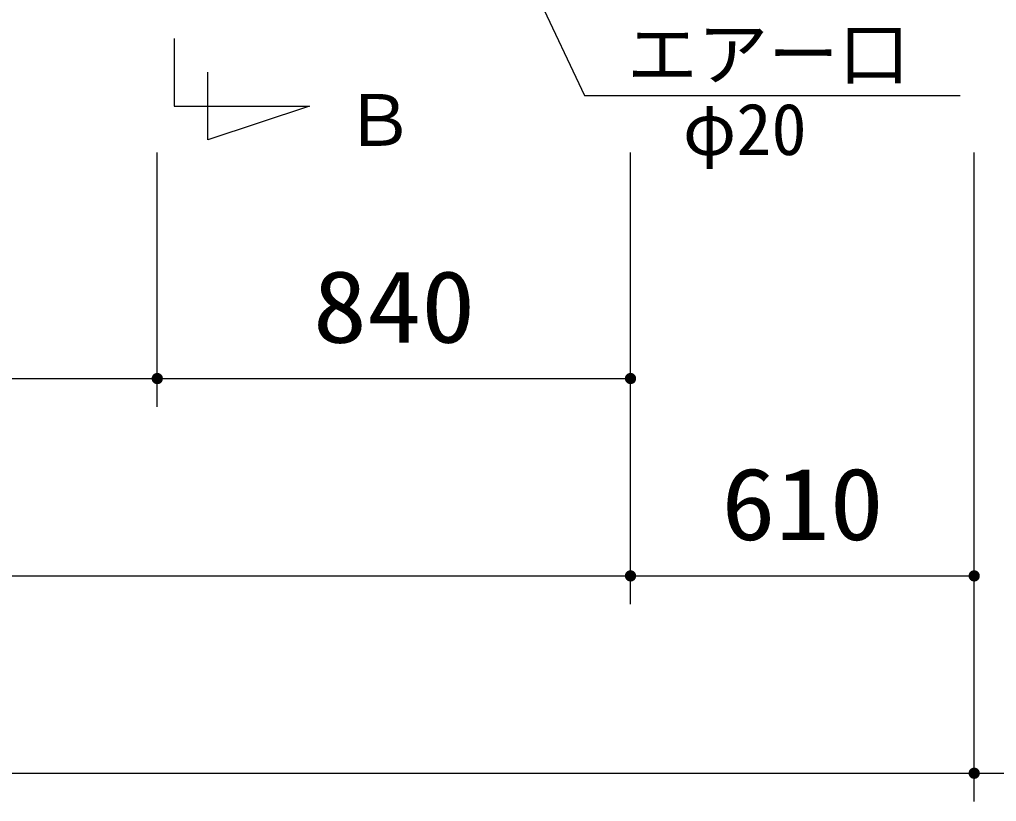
# Model space of a CAD drawing. Units: millimetres, scale not verified. Extents: x -14850 to 14850, y -10500 to 10500.
# Drawn here: x -6310 to -4576, y -1882 to -495 of the extents above; entities that cross this region are included whole.
import ezdxf
from ezdxf.enums import TextEntityAlignment as Align

# ---------------------------------------------------------------- set-up
doc = ezdxf.new("R2010")
doc.units = ezdxf.units.MM
doc.header["$LTSCALE"] = 50
for name, color, linetype, lineweight in [('0-0_製作', 5, 'Continuous', 25), ('0-2_躯体', 3, 'Continuous', 25), ('0-3_機器', 3, 'Continuous', 25)]:
    doc.layers.add(name, color=color, linetype=linetype, lineweight=lineweight)
doc.styles.add('ＭＳ ゴシック', font='')
doc.styles.get('ＭＳ ゴシック').set_extended_font_data('MS Gothic')

msp = doc.modelspace()

# ---------------------------------------------------------------- linework, layer by layer
at = {"layer": '0-0_製作', "color": 2}
for p, q in [((-6065.41, -1181.57), (-6065.41, -730.93)), ((-5225.41, -1531.57), (-5225.41, -730.93)), ((-4615.41, -1881.57), (-4615.41, -730.93)), ((-6835.41, -1131.57), (-6065.41, -1131.57)), ((-6065.41, -1131.57), (-5225.41, -1131.57)), ((-9535.41, -1481.57), (-5225.41, -1481.57)), ((-5225.41, -1481.57), (-4615.41, -1481.57)), ((-9535.41, -1831.57), (-4615.41, -1831.57)), ((-4615.41, -1831.57), (-4475.41, -1831.57))]:
    msp.add_line(p, q, dxfattribs=at)
at = {"layer": '0-0_製作'}
for points in [[(-6073.85, -1126.21), (-6065.41, -1131.57), (-6074.46, -1127.31)], [(-6073.11, -1125.19), (-6065.41, -1131.57), (-6073.85, -1126.21)], [(-6072.25, -1124.28), (-6065.41, -1131.57), (-6073.11, -1125.19)], [(-6071.29, -1123.48), (-6065.41, -1131.57), (-6072.25, -1124.28)], [(-6070.23, -1122.8), (-6065.41, -1131.57), (-6071.29, -1123.48)], [(-6069.09, -1122.27), (-6065.41, -1131.57), (-6070.23, -1122.8)], [(-6067.9, -1121.88), (-6065.41, -1131.57), (-6069.09, -1122.27)], [(-6066.66, -1121.64), (-6065.41, -1131.57), (-6067.9, -1121.88)], [(-6066.66, -1121.64), (-6065.41, -1121.57), (-6065.41, -1131.57)], [(-6065.41, -1121.57), (-6055.41, -1131.57), (-6065.41, -1131.57)], [(-6064.78, -1121.59), (-6055.41, -1131.57), (-6065.41, -1121.57)], [(-6063.54, -1121.74), (-6055.41, -1131.57), (-6064.78, -1121.59)], [(-6062.32, -1122.05), (-6055.41, -1131.57), (-6063.54, -1121.74)], [(-6061.15, -1122.52), (-6055.41, -1131.57), (-6062.32, -1122.05)], [(-6060.05, -1123.12), (-6055.41, -1131.57), (-6061.15, -1122.52)], [(-6059.03, -1123.86), (-6055.41, -1131.57), (-6060.05, -1123.12)], [(-6058.12, -1124.72), (-6055.41, -1131.57), (-6059.03, -1123.86)], [(-6057.32, -1125.69), (-6055.41, -1131.57), (-6058.12, -1124.72)], [(-6056.65, -1126.75), (-6055.41, -1131.57), (-6057.32, -1125.69)], [(-6056.11, -1127.88), (-6055.41, -1131.57), (-6056.65, -1126.75)], [(-5233.85, -1126.21), (-5225.41, -1131.57), (-5234.46, -1127.31)], [(-5233.11, -1125.19), (-5225.41, -1131.57), (-5233.85, -1126.21)], [(-5232.25, -1124.28), (-5225.41, -1131.57), (-5233.11, -1125.19)], [(-5231.29, -1123.48), (-5225.41, -1131.57), (-5232.25, -1124.28)], [(-5230.23, -1122.8), (-5225.41, -1131.57), (-5231.29, -1123.48)], [(-5229.09, -1122.27), (-5225.41, -1131.57), (-5230.23, -1122.8)], [(-5227.9, -1121.88), (-5225.41, -1131.57), (-5229.09, -1122.27)], [(-5226.66, -1121.64), (-5225.41, -1131.57), (-5227.9, -1121.88)], [(-5226.66, -1121.64), (-5225.41, -1121.57), (-5225.41, -1131.57)], [(-5225.41, -1121.57), (-5215.41, -1131.57), (-5225.41, -1131.57)], [(-5224.78, -1121.59), (-5215.41, -1131.57), (-5225.41, -1121.57)], [(-5223.53, -1121.74), (-5215.41, -1131.57), (-5224.78, -1121.59)], [(-5222.32, -1122.05), (-5215.41, -1131.57), (-5223.53, -1121.74)], [(-5221.15, -1122.52), (-5215.41, -1131.57), (-5222.32, -1122.05)], [(-5220.05, -1123.12), (-5215.41, -1131.57), (-5221.15, -1122.52)], [(-5219.03, -1123.86), (-5215.41, -1131.57), (-5220.05, -1123.12)], [(-5218.12, -1124.72), (-5215.41, -1131.57), (-5219.03, -1123.86)], [(-5217.32, -1125.69), (-5215.41, -1131.57), (-5218.12, -1124.72)], [(-5216.65, -1126.75), (-5215.41, -1131.57), (-5217.32, -1125.69)], [(-5216.11, -1127.88), (-5215.41, -1131.57), (-5216.65, -1126.75)], [(-6075.39, -1130.94), (-6065.41, -1131.57), (-6075.41, -1131.57)], [(-6075.41, -1131.57), (-6075.09, -1134.05), (-6075.33, -1132.82)], [(-6075.41, -1131.57), (-6074.71, -1135.25), (-6075.09, -1134.05)], [(-6065.41, -1131.57), (-6074.71, -1135.25), (-6075.41, -1131.57)], [(-6075.23, -1129.69), (-6065.41, -1131.57), (-6075.39, -1130.94)], [(-6074.92, -1128.48), (-6065.41, -1131.57), (-6075.23, -1129.69)], [(-6074.46, -1127.31), (-6065.41, -1131.57), (-6074.92, -1128.48)], [(-6065.41, -1131.57), (-6074.17, -1136.38), (-6074.71, -1135.25)], [(-6065.41, -1131.57), (-6073.5, -1137.44), (-6074.17, -1136.38)], [(-6065.41, -1131.57), (-6072.7, -1138.41), (-6073.5, -1137.44)], [(-6065.41, -1131.57), (-6071.78, -1139.27), (-6072.7, -1138.41)], [(-6065.41, -1131.57), (-6070.77, -1140.01), (-6071.78, -1139.27)], [(-6065.41, -1131.57), (-6069.67, -1140.61), (-6070.77, -1140.01)], [(-6065.41, -1131.57), (-6068.5, -1141.08), (-6069.67, -1140.61)], [(-6065.41, -1131.57), (-6067.28, -1141.39), (-6068.5, -1141.08)], [(-6065.41, -1131.57), (-6066.04, -1141.55), (-6067.28, -1141.39)], [(-6065.41, -1131.57), (-6065.41, -1141.57), (-6066.04, -1141.55)], [(-6065.41, -1131.57), (-6064.16, -1141.49), (-6065.41, -1141.57)], [(-6065.41, -1131.57), (-6062.92, -1141.25), (-6064.16, -1141.49)], [(-6055.41, -1131.57), (-6062.92, -1141.25), (-6065.41, -1131.57)], [(-6055.41, -1131.57), (-6061.73, -1140.86), (-6062.92, -1141.25)], [(-6055.41, -1131.57), (-6060.59, -1140.33), (-6061.73, -1140.86)], [(-6055.41, -1131.57), (-6059.53, -1139.66), (-6060.59, -1140.33)], [(-6055.41, -1131.57), (-6058.56, -1138.86), (-6059.53, -1139.66)], [(-6055.41, -1131.57), (-6057.7, -1137.94), (-6058.56, -1138.86)], [(-6055.41, -1131.57), (-6056.97, -1136.92), (-6057.7, -1137.94)], [(-6055.41, -1131.57), (-6056.36, -1135.82), (-6056.97, -1136.92)], [(-6055.41, -1131.57), (-6055.9, -1134.66), (-6056.36, -1135.82)], [(-6055.72, -1129.08), (-6055.41, -1131.57), (-6056.11, -1127.88)], [(-6055.41, -1131.57), (-6055.59, -1133.44), (-6055.9, -1134.66)], [(-6055.72, -1129.08), (-6055.49, -1130.31), (-6055.41, -1131.57)], [(-6055.41, -1131.57), (-6055.43, -1132.19), (-6055.59, -1133.44)], [(-5235.39, -1130.94), (-5225.41, -1131.57), (-5235.41, -1131.57)], [(-5235.41, -1131.57), (-5234.71, -1135.25), (-5235.33, -1132.82)], [(-5235.41, -1131.57), (-5234.17, -1136.38), (-5234.71, -1135.25)], [(-5225.41, -1131.57), (-5234.17, -1136.38), (-5235.41, -1131.57)], [(-5235.23, -1129.69), (-5225.41, -1131.57), (-5235.39, -1130.94)], [(-5235.33, -1132.82), (-5234.71, -1135.25), (-5235.09, -1134.05)], [(-5234.92, -1128.48), (-5225.41, -1131.57), (-5235.23, -1129.69)], [(-5234.46, -1127.31), (-5225.41, -1131.57), (-5234.92, -1128.48)], [(-5225.41, -1131.57), (-5233.5, -1137.44), (-5234.17, -1136.38)], [(-5225.41, -1131.57), (-5232.7, -1138.41), (-5233.5, -1137.44)], [(-5225.41, -1131.57), (-5231.78, -1139.27), (-5232.7, -1138.41)], [(-5225.41, -1131.57), (-5230.77, -1140.01), (-5231.78, -1139.27)], [(-5225.41, -1131.57), (-5229.67, -1140.61), (-5230.77, -1140.01)], [(-5225.41, -1131.57), (-5228.5, -1141.08), (-5229.67, -1140.61)], [(-5225.41, -1131.57), (-5227.28, -1141.39), (-5228.5, -1141.08)], [(-5225.41, -1131.57), (-5226.04, -1141.55), (-5227.28, -1141.39)], [(-5225.41, -1131.57), (-5225.41, -1141.57), (-5226.04, -1141.55)], [(-5225.41, -1131.57), (-5224.16, -1141.49), (-5225.41, -1141.57)], [(-5225.41, -1131.57), (-5222.92, -1141.25), (-5224.16, -1141.49)], [(-5215.41, -1131.57), (-5222.92, -1141.25), (-5225.41, -1131.57)], [(-5215.41, -1131.57), (-5221.73, -1140.86), (-5222.92, -1141.25)], [(-5215.41, -1131.57), (-5220.59, -1140.33), (-5221.73, -1140.86)], [(-5215.41, -1131.57), (-5219.53, -1139.66), (-5220.59, -1140.33)], [(-5215.41, -1131.57), (-5218.56, -1138.86), (-5219.53, -1139.66)], [(-5215.41, -1131.57), (-5217.7, -1137.94), (-5218.56, -1138.86)], [(-5215.41, -1131.57), (-5216.97, -1136.92), (-5217.7, -1137.94)], [(-5215.41, -1131.57), (-5216.36, -1135.82), (-5216.97, -1136.92)], [(-5215.41, -1131.57), (-5215.9, -1134.66), (-5216.36, -1135.82)], [(-5216.11, -1127.88), (-5215.49, -1130.31), (-5215.41, -1131.57)], [(-5215.72, -1129.08), (-5215.49, -1130.31), (-5216.11, -1127.88)], [(-5215.41, -1131.57), (-5215.59, -1133.44), (-5215.9, -1134.66)], [(-5215.41, -1131.57), (-5215.43, -1132.19), (-5215.59, -1133.44)], [(-5231.29, -1473.48), (-5225.41, -1481.57), (-5232.25, -1474.28)], [(-5230.23, -1472.8), (-5225.41, -1481.57), (-5231.29, -1473.48)], [(-5229.09, -1472.27), (-5225.41, -1481.57), (-5230.23, -1472.8)], [(-5227.9, -1471.88), (-5225.41, -1481.57), (-5229.09, -1472.27)], [(-5227.9, -1471.88), (-5225.41, -1471.57), (-5225.41, -1481.57)], [(-5226.66, -1471.64), (-5225.41, -1471.57), (-5227.9, -1471.88)], [(-5225.41, -1471.57), (-5215.41, -1481.57), (-5225.41, -1481.57)], [(-5224.78, -1471.59), (-5215.41, -1481.57), (-5225.41, -1471.57)], [(-5223.53, -1471.74), (-5215.41, -1481.57), (-5224.78, -1471.59)], [(-5222.32, -1472.05), (-5215.41, -1481.57), (-5223.53, -1471.74)], [(-5221.15, -1472.52), (-5215.41, -1481.57), (-5222.32, -1472.05)], [(-5220.05, -1473.12), (-5215.41, -1481.57), (-5221.15, -1472.52)], [(-5219.03, -1473.86), (-5215.41, -1481.57), (-5220.05, -1473.12)], [(-5218.12, -1474.72), (-5215.41, -1481.57), (-5219.03, -1473.86)], [(-4621.29, -1473.48), (-4615.41, -1481.57), (-4622.25, -1474.28)], [(-4620.23, -1472.8), (-4615.41, -1481.57), (-4621.29, -1473.48)], [(-4619.09, -1472.27), (-4615.41, -1481.57), (-4620.23, -1472.8)], [(-4617.9, -1471.88), (-4615.41, -1481.57), (-4619.09, -1472.27)], [(-4617.9, -1471.88), (-4615.41, -1471.57), (-4615.41, -1481.57)], [(-4616.66, -1471.64), (-4615.41, -1471.57), (-4617.9, -1471.88)], [(-4615.41, -1471.57), (-4605.41, -1481.57), (-4615.41, -1481.57)], [(-4614.78, -1471.59), (-4605.41, -1481.57), (-4615.41, -1471.57)], [(-4613.54, -1471.74), (-4605.41, -1481.57), (-4614.78, -1471.59)], [(-4612.32, -1472.05), (-4605.41, -1481.57), (-4613.54, -1471.74)], [(-4611.15, -1472.52), (-4605.41, -1481.57), (-4612.32, -1472.05)], [(-4610.05, -1473.12), (-4605.41, -1481.57), (-4611.15, -1472.52)], [(-4609.03, -1473.86), (-4605.41, -1481.57), (-4610.05, -1473.12)], [(-4608.12, -1474.72), (-4605.41, -1481.57), (-4609.03, -1473.86)], [(-5235.39, -1480.94), (-5225.41, -1481.57), (-5235.41, -1481.57)], [(-5235.41, -1481.57), (-5234.17, -1486.38), (-5235.33, -1482.82)], [(-5235.41, -1481.57), (-5233.5, -1487.44), (-5234.17, -1486.38)], [(-5225.41, -1481.57), (-5233.5, -1487.44), (-5235.41, -1481.57)], [(-5235.23, -1479.69), (-5225.41, -1481.57), (-5235.39, -1480.94)], [(-5235.33, -1482.82), (-5234.71, -1485.25), (-5235.09, -1484.05)], [(-5235.33, -1482.82), (-5234.17, -1486.38), (-5234.71, -1485.25)], [(-5234.92, -1478.48), (-5225.41, -1481.57), (-5235.23, -1479.69)], [(-5234.46, -1477.31), (-5225.41, -1481.57), (-5234.92, -1478.48)], [(-5233.85, -1476.21), (-5225.41, -1481.57), (-5234.46, -1477.31)], [(-5233.11, -1475.19), (-5225.41, -1481.57), (-5233.85, -1476.21)], [(-5225.41, -1481.57), (-5232.7, -1488.41), (-5233.5, -1487.44)], [(-5232.25, -1474.28), (-5225.41, -1481.57), (-5233.11, -1475.19)], [(-5225.41, -1481.57), (-5231.78, -1489.27), (-5232.7, -1488.41)], [(-5225.41, -1481.57), (-5230.77, -1490.01), (-5231.78, -1489.27)], [(-5225.41, -1481.57), (-5229.67, -1490.61), (-5230.77, -1490.01)], [(-5225.41, -1481.57), (-5228.5, -1491.08), (-5229.67, -1490.61)], [(-5225.41, -1481.57), (-5227.28, -1491.39), (-5228.5, -1491.08)], [(-5225.41, -1481.57), (-5226.04, -1491.55), (-5227.28, -1491.39)], [(-5225.41, -1481.57), (-5225.41, -1491.57), (-5226.04, -1491.55)], [(-5225.41, -1481.57), (-5224.16, -1491.49), (-5225.41, -1491.57)], [(-5225.41, -1481.57), (-5222.92, -1491.25), (-5224.16, -1491.49)], [(-5225.41, -1481.57), (-5221.73, -1490.86), (-5222.92, -1491.25)], [(-5215.41, -1481.57), (-5221.73, -1490.86), (-5225.41, -1481.57)], [(-5215.41, -1481.57), (-5220.59, -1490.33), (-5221.73, -1490.86)], [(-5215.41, -1481.57), (-5219.53, -1489.66), (-5220.59, -1490.33)], [(-5215.41, -1481.57), (-5218.56, -1488.86), (-5219.53, -1489.66)], [(-5215.41, -1481.57), (-5217.7, -1487.94), (-5218.56, -1488.86)], [(-5217.32, -1475.69), (-5215.41, -1481.57), (-5218.12, -1474.72)], [(-5215.41, -1481.57), (-5216.97, -1486.92), (-5217.7, -1487.94)], [(-5216.65, -1476.75), (-5215.41, -1481.57), (-5217.32, -1475.69)], [(-5215.41, -1481.57), (-5216.36, -1485.82), (-5216.97, -1486.92)], [(-5216.65, -1476.75), (-5215.49, -1480.31), (-5215.41, -1481.57)], [(-5216.11, -1477.88), (-5215.49, -1480.31), (-5216.65, -1476.75)], [(-5215.41, -1481.57), (-5215.9, -1484.66), (-5216.36, -1485.82)], [(-5216.11, -1477.88), (-5215.72, -1479.08), (-5215.49, -1480.31)], [(-5215.41, -1481.57), (-5215.59, -1483.44), (-5215.9, -1484.66)], [(-5215.41, -1481.57), (-5215.43, -1482.19), (-5215.59, -1483.44)], [(-4625.39, -1480.94), (-4615.41, -1481.57), (-4625.41, -1481.57)], [(-4625.41, -1481.57), (-4624.17, -1486.38), (-4625.33, -1482.82)], [(-4625.41, -1481.57), (-4623.5, -1487.44), (-4624.17, -1486.38)], [(-4615.41, -1481.57), (-4623.5, -1487.44), (-4625.41, -1481.57)], [(-4625.23, -1479.69), (-4615.41, -1481.57), (-4625.39, -1480.94)], [(-4625.33, -1482.82), (-4624.71, -1485.25), (-4625.09, -1484.05)], [(-4625.33, -1482.82), (-4624.17, -1486.38), (-4624.71, -1485.25)], [(-4624.92, -1478.48), (-4615.41, -1481.57), (-4625.23, -1479.69)], [(-4624.46, -1477.31), (-4615.41, -1481.57), (-4624.92, -1478.48)], [(-4623.85, -1476.21), (-4615.41, -1481.57), (-4624.46, -1477.31)], [(-4623.11, -1475.19), (-4615.41, -1481.57), (-4623.85, -1476.21)], [(-4615.41, -1481.57), (-4622.7, -1488.41), (-4623.5, -1487.44)], [(-4622.25, -1474.28), (-4615.41, -1481.57), (-4623.11, -1475.19)], [(-4615.41, -1481.57), (-4621.78, -1489.27), (-4622.7, -1488.41)], [(-4615.41, -1481.57), (-4620.77, -1490.01), (-4621.78, -1489.27)], [(-4615.41, -1481.57), (-4619.67, -1490.61), (-4620.77, -1490.01)], [(-4615.41, -1481.57), (-4618.5, -1491.08), (-4619.67, -1490.61)], [(-4615.41, -1481.57), (-4617.28, -1491.39), (-4618.5, -1491.08)], [(-4615.41, -1481.57), (-4616.04, -1491.55), (-4617.28, -1491.39)], [(-4615.41, -1481.57), (-4615.41, -1491.57), (-4616.04, -1491.55)], [(-4615.41, -1481.57), (-4614.16, -1491.49), (-4615.41, -1491.57)], [(-4615.41, -1481.57), (-4612.92, -1491.25), (-4614.16, -1491.49)], [(-4615.41, -1481.57), (-4611.73, -1490.86), (-4612.92, -1491.25)], [(-4605.41, -1481.57), (-4611.73, -1490.86), (-4615.41, -1481.57)], [(-4605.41, -1481.57), (-4610.59, -1490.33), (-4611.73, -1490.86)], [(-4605.41, -1481.57), (-4609.53, -1489.66), (-4610.59, -1490.33)], [(-4605.41, -1481.57), (-4608.56, -1488.86), (-4609.53, -1489.66)], [(-4605.41, -1481.57), (-4607.7, -1487.94), (-4608.56, -1488.86)], [(-4607.32, -1475.69), (-4605.41, -1481.57), (-4608.12, -1474.72)], [(-4605.41, -1481.57), (-4606.97, -1486.92), (-4607.7, -1487.94)], [(-4606.65, -1476.75), (-4605.41, -1481.57), (-4607.32, -1475.69)], [(-4605.41, -1481.57), (-4606.36, -1485.82), (-4606.97, -1486.92)], [(-4606.65, -1476.75), (-4605.49, -1480.31), (-4605.41, -1481.57)], [(-4606.11, -1477.88), (-4605.49, -1480.31), (-4606.65, -1476.75)], [(-4605.41, -1481.57), (-4605.9, -1484.66), (-4606.36, -1485.82)], [(-4606.11, -1477.88), (-4605.72, -1479.08), (-4605.49, -1480.31)], [(-4605.41, -1481.57), (-4605.59, -1483.44), (-4605.9, -1484.66)], [(-4605.41, -1481.57), (-4605.43, -1482.19), (-4605.59, -1483.44)], [(-4625.39, -1830.94), (-4615.41, -1831.57), (-4625.41, -1831.57)], [(-4625.41, -1831.57), (-4622.7, -1838.41), (-4625.33, -1832.82)], [(-4625.41, -1831.57), (-4621.78, -1839.27), (-4622.7, -1838.41)], [(-4615.41, -1831.57), (-4621.78, -1839.27), (-4625.41, -1831.57)], [(-4625.23, -1829.69), (-4615.41, -1831.57), (-4625.39, -1830.94)], [(-4625.33, -1832.82), (-4623.5, -1837.44), (-4625.09, -1834.05)], [(-4625.33, -1832.82), (-4622.7, -1838.41), (-4623.5, -1837.44)], [(-4624.92, -1828.48), (-4615.41, -1831.57), (-4625.23, -1829.69)], [(-4625.09, -1834.05), (-4624.17, -1836.38), (-4624.71, -1835.25)], [(-4625.09, -1834.05), (-4623.5, -1837.44), (-4624.17, -1836.38)], [(-4624.46, -1827.31), (-4615.41, -1831.57), (-4624.92, -1828.48)], [(-4623.85, -1826.21), (-4615.41, -1831.57), (-4624.46, -1827.31)], [(-4623.11, -1825.19), (-4615.41, -1831.57), (-4623.85, -1826.21)], [(-4622.25, -1824.28), (-4615.41, -1831.57), (-4623.11, -1825.19)], [(-4621.29, -1823.48), (-4615.41, -1831.57), (-4622.25, -1824.28)], [(-4615.41, -1831.57), (-4620.77, -1840.01), (-4621.78, -1839.27)], [(-4620.23, -1822.8), (-4615.41, -1831.57), (-4621.29, -1823.48)], [(-4615.41, -1831.57), (-4619.67, -1840.61), (-4620.77, -1840.01)], [(-4619.09, -1822.27), (-4615.41, -1831.57), (-4620.23, -1822.8)], [(-4615.41, -1831.57), (-4618.5, -1841.08), (-4619.67, -1840.61)], [(-4617.9, -1821.88), (-4615.41, -1831.57), (-4619.09, -1822.27)], [(-4615.41, -1831.57), (-4617.28, -1841.39), (-4618.5, -1841.08)], [(-4617.9, -1821.88), (-4615.41, -1821.57), (-4615.41, -1831.57)], [(-4616.66, -1821.64), (-4615.41, -1821.57), (-4617.9, -1821.88)], [(-4615.41, -1831.57), (-4616.04, -1841.55), (-4617.28, -1841.39)], [(-4615.41, -1831.57), (-4615.41, -1841.57), (-4616.04, -1841.55)], [(-4615.41, -1821.57), (-4605.41, -1831.57), (-4615.41, -1831.57)], [(-4614.78, -1821.59), (-4605.41, -1831.57), (-4615.41, -1821.57)], [(-4615.41, -1831.57), (-4614.16, -1841.49), (-4615.41, -1841.57)], [(-4615.41, -1831.57), (-4612.92, -1841.25), (-4614.16, -1841.49)], [(-4615.41, -1831.57), (-4611.73, -1840.86), (-4612.92, -1841.25)], [(-4615.41, -1831.57), (-4610.59, -1840.33), (-4611.73, -1840.86)], [(-4605.41, -1831.57), (-4610.59, -1840.33), (-4615.41, -1831.57)], [(-4613.54, -1821.74), (-4605.41, -1831.57), (-4614.78, -1821.59)], [(-4612.32, -1822.05), (-4605.41, -1831.57), (-4613.54, -1821.74)], [(-4611.15, -1822.52), (-4605.41, -1831.57), (-4612.32, -1822.05)], [(-4610.05, -1823.12), (-4605.41, -1831.57), (-4611.15, -1822.52)], [(-4605.41, -1831.57), (-4609.53, -1839.66), (-4610.59, -1840.33)], [(-4609.03, -1823.86), (-4605.41, -1831.57), (-4610.05, -1823.12)], [(-4605.41, -1831.57), (-4608.56, -1838.86), (-4609.53, -1839.66)], [(-4608.12, -1824.72), (-4605.41, -1831.57), (-4609.03, -1823.86)], [(-4605.41, -1831.57), (-4607.7, -1837.94), (-4608.56, -1838.86)], [(-4608.12, -1824.72), (-4605.49, -1830.31), (-4605.41, -1831.57)], [(-4607.32, -1825.69), (-4605.49, -1830.31), (-4608.12, -1824.72)], [(-4605.41, -1831.57), (-4606.97, -1836.92), (-4607.7, -1837.94)], [(-4607.32, -1825.69), (-4605.72, -1829.08), (-4605.49, -1830.31)], [(-4606.65, -1826.75), (-4605.72, -1829.08), (-4607.32, -1825.69)], [(-4605.41, -1831.57), (-4606.36, -1835.82), (-4606.97, -1836.92)], [(-4606.65, -1826.75), (-4606.11, -1827.88), (-4605.72, -1829.08)], [(-4605.41, -1831.57), (-4605.9, -1834.66), (-4606.36, -1835.82)], [(-4605.41, -1831.57), (-4605.59, -1833.44), (-4605.9, -1834.66)], [(-4605.41, -1831.57), (-4605.43, -1832.19), (-4605.59, -1833.44)]]:
    msp.add_solid(points, dxfattribs=at)
at = {"layer": '0-2_躯体'}
msp.add_line((-6035.41, -528.27), (-6035.41, -648.27), dxfattribs=at)
msp.add_lwpolyline([(-6035.41, -648.27), (-5795.41, -648.27), (-5975.41, -708.27), (-5975.41, -588.27)], dxfattribs=at)
at = {"layer": '0-3_機器'}
for p, q in [((-5954.68, 747.02), (-5307.39, -629.72)), ((-5307.39, -629.72), (-4640.26, -629.72))]:
    msp.add_line(p, q, dxfattribs=at)

# ---------------------------------------------------------------- texts
at = {"layer": '0-0_製作', "color": 4, "style": 'ＭＳ ゴシック', "width": 1.1}
for s, p in [('840', (-5789.16, -1106.57)), ('610', (-5064.16, -1456.57))]:
    msp.add_text(s, height=128.4, dxfattribs=at).set_placement(p, align=Align.BOTTOM_LEFT)
at = {"layer": '0-2_躯体', "color": 4, "style": 'ＭＳ ゴシック'}
msp.add_text('Ｂ', height=91.79, dxfattribs=at).set_placement((-5733.6, -746.47), align=Align.BOTTOM_LEFT)
at = {"layer": '0-3_機器', "color": 4, "style": 'ＭＳ ゴシック'}
for s, p in [('\u3000エアー口\u3000', (-5356.6, -629.15)), ('\u3000φ20', (-5257.8, -762.66))]:
    msp.add_text(s, height=91.79, dxfattribs=at).set_placement(p, align=Align.BOTTOM_LEFT)

doc.saveas('drawing.dxf')
